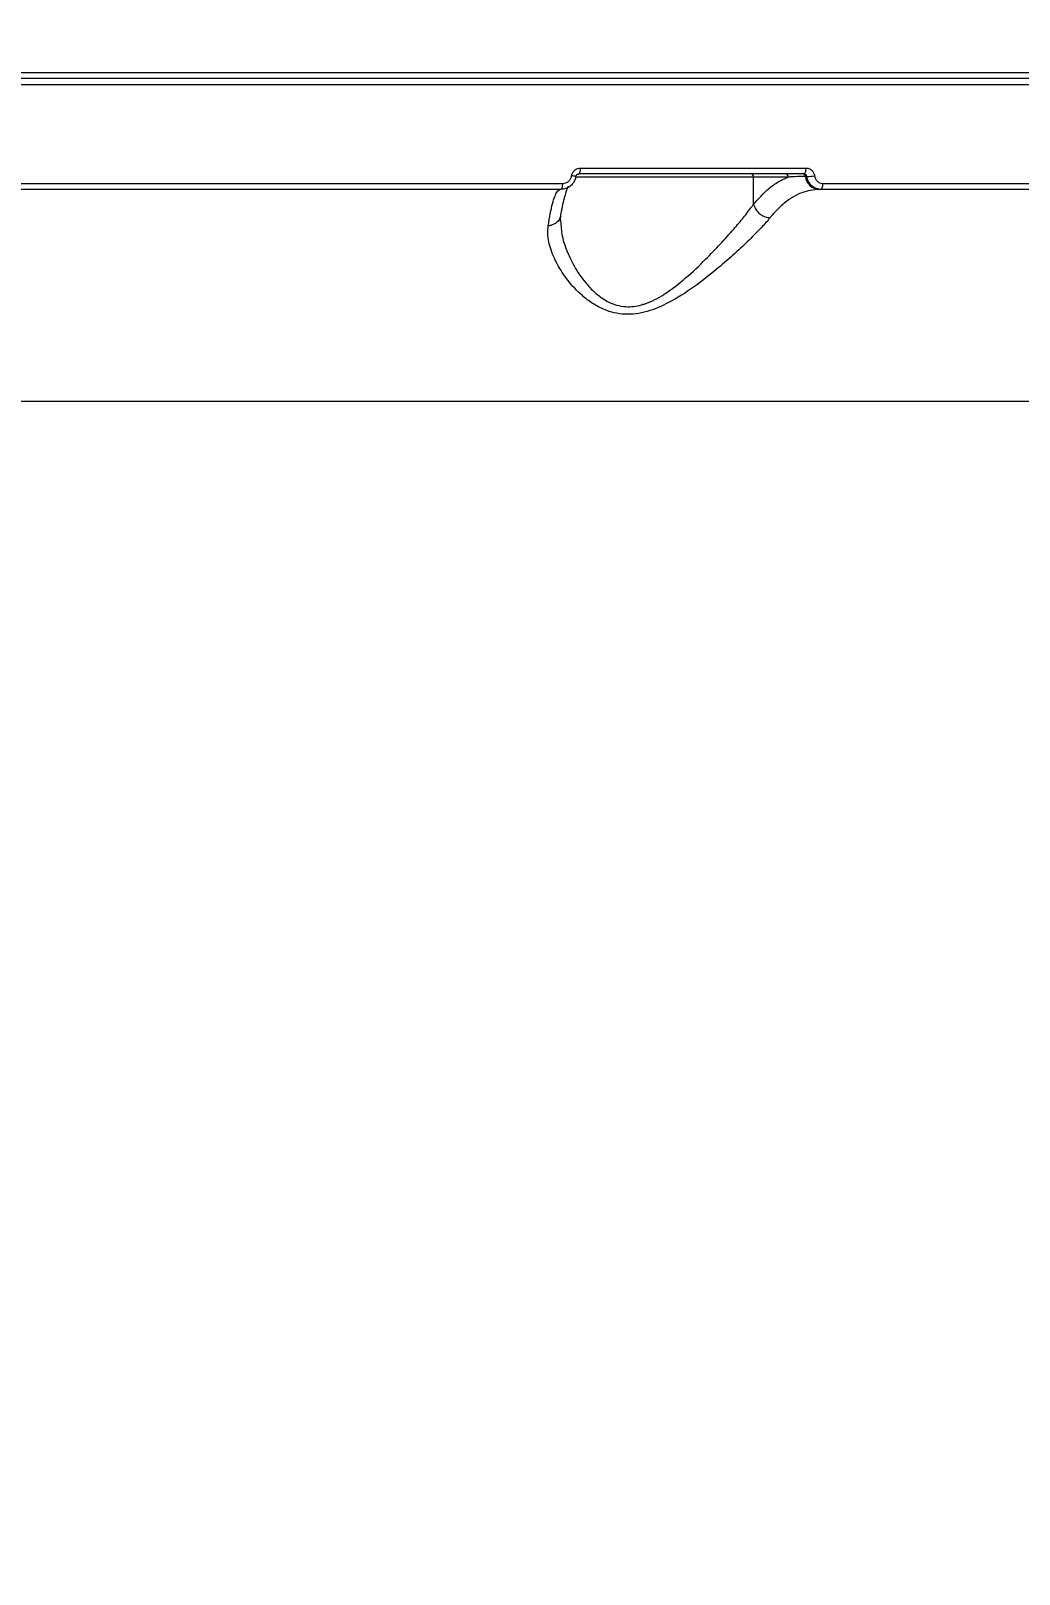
# Model space of a CAD drawing. Header units: millimetres. Extents: x -8327 to 9087, y -6583 to 5996.
# Drawn here: x 3960.7 to 4121.4, y -15.2 to 235.7 of the extents above; entities that cross this region are included whole.
import ezdxf

# ---------------------------------------------------------------- set-up
doc = ezdxf.new("R2010")
doc.units = ezdxf.units.MM
for name, color, linetype in [('DIKOM_ОБЪЕКТ', 7, 'Continuous'), ('DIKOM_РАЗМЕР_ЗОНА', 7, 'Continuous'), ('DIKOM_РАЗМЕР_ОБЪЕКТА', 7, 'Continuous')]:
    doc.layers.add(name, color=color, linetype=linetype)
doc.styles.add('style1', font='arial.ttf', dxfattribs={"width": 0.8})
doc.dimstyles.new('1-50', dxfattribs={"dimtxt": 300, "dimasz": 200, "dimexe": 100, "dimexo": 0, "dimgap": 100, "dimtad": 1, "dimtxsty": 'style1', "dimcen": 200, "dimclrd": 7, "dimclre": 7, "dimclrt": 7, "dimadec": 1, "dimazin": 2, "dimtfac": 1, "dimtmove": 0, "dimatfit": 2, "dimfxl": 0, "dimlwd": 25, "dimlwe": 18, "dimarcsym": 0})

# ---------------------------------------------------------------- blocks, each defined once
blk = doc.blocks.new('*D9')
at = {"layer": 'Defpoints', "color": 0, "transparency": 16777216}
for p in [(7087.37, 843.9), (-4957.59, 227.93), (7087.37, -4838.64)]:
    blk.add_point(p, dxfattribs=at)
at = {"layer": 'DIKOM_РАЗМЕР_ОБЪЕКТА', "color": 7, "lineweight": 18, "transparency": 16777216}
for p, q in [((7087.37, 843.9), (7087.37, -4938.64)), ((-4957.59, 227.93), (-4957.59, -4938.64))]:
    blk.add_line(p, q, dxfattribs=at)
at = {"layer": 'DIKOM_РАЗМЕР_ОБЪЕКТА', "color": 7, "lineweight": 25, "transparency": 16777216}
blk.add_line((-4757.59, -4838.64), (6887.37, -4838.64), dxfattribs=at)
at = {"layer": 'DIKOM_РАЗМЕР_ОБЪЕКТА', "color": 7, "transparency": 16777216}
for points in [[(-4757.59, -4805.31), (-4757.59, -4871.97), (-4957.59, -4838.64)], [(6887.37, -4805.31), (6887.37, -4871.97), (7087.37, -4838.64)]]:
    blk.add_solid(points, dxfattribs=at)
at = {"layer": 'DIKOM_РАЗМЕР_ОБЪЕКТА', "color": 7, "transparency": 16777216, "insert": (4098.94, -4585.47), "char_height": 300, "attachment_point": 5, "style": 'style1'}
blk.add_mtext('12040', dxfattribs=at)
blk = doc.blocks.new('*D12')
at = {"layer": 'Defpoints', "color": 0, "transparency": 16777216}
for p in [(-6501.58, 227.93), (9087.37, 227.93), (9087.37, -6483.3)]:
    blk.add_point(p, dxfattribs=at)
at = {"layer": 'DIKOM_РАЗМЕР_ЗОНА', "color": 7, "lineweight": 18, "transparency": 16777216}
for p, q in [((-6501.58, 227.93), (-6501.58, -6583.3)), ((9087.37, 227.93), (9087.37, -6583.3))]:
    blk.add_line(p, q, dxfattribs=at)
at = {"layer": 'DIKOM_РАЗМЕР_ЗОНА', "color": 7, "lineweight": 25, "transparency": 16777216}
blk.add_line((-6301.58, -6483.3), (8887.37, -6483.3), dxfattribs=at)
at = {"layer": 'DIKOM_РАЗМЕР_ЗОНА', "color": 7, "transparency": 16777216}
for points in [[(-6301.58, -6449.97), (-6301.58, -6516.64), (-6501.58, -6483.3)], [(8887.37, -6449.97), (8887.37, -6516.64), (9087.37, -6483.3)]]:
    blk.add_solid(points, dxfattribs=at)
at = {"layer": 'DIKOM_РАЗМЕР_ЗОНА', "color": 7, "transparency": 16777216, "insert": (2981.2, -6230.13), "char_height": 300, "attachment_point": 5, "style": 'style1'}
blk.add_mtext('15500', dxfattribs=at)

msp = doc.modelspace()

# ---------------------------------------------------------------- linework, layer by layer
at = {"layer": 'DIKOM_ОБЪЕКТ', "color": 7, "linetype": 'Continuous', "lineweight": 15}
for p, q in [((3671.961, 228.931), (4293.298, 228.931)), ((4292.784, 227.928), (3671.96, 227.928)), ((4293.298, 226.926), (3671.961, 226.926)), ((4050.071, 213.394), (4086.738, 213.394)), ((3940.593, 210.888), (4047.184, 210.888)), ((4078.214, 211.928), (4049.19, 211.928)), ((4049.296, 212.012), (4049.302, 212.012)), ((4086.394, 212.428), (4049.758, 212.428)), ((4083.846, 211.928), (4078.214, 211.928)), ((4078.214, 207.524), (4078.214, 211.928)), ((4086.875, 212.012), (4086.626, 212.012)), ((4089.486, 210.888), (4190.95, 210.888)), ((4046.874, 209.928), (3940.37, 209.928)), ((4089.141, 209.928), (4088.862, 209.928)), ((4190.521, 209.928), (4089.141, 209.928)), ((4046.807, 204.911), (4046.825, 204.753)), ((4215.388, 175.426), (3736.73, 175.426))]:
    msp.add_line(p, q, dxfattribs=at)
at = {"layer": 'DIKOM_ОБЪЕКТ', "color": 7, "linetype": 'Continuous', "lineweight": 15, "flags": 128}
for points in [[(4049.758, 212.428), (4049.818, 212.447), (4049.875, 212.501), (4049.929, 212.59), (4049.976, 212.709), (4050.015, 212.855), (4050.044, 213.022), (4050.063, 213.204), (4050.071, 213.394)], [(4086.394, 212.428), (4086.46, 212.447), (4086.523, 212.501), (4086.582, 212.59), (4086.633, 212.709), (4086.676, 212.855), (4086.708, 213.022), (4086.729, 213.204), (4086.738, 213.394)], [(4046.874, 209.928), (4046.933, 209.947), (4046.99, 210.001), (4047.042, 210.089), (4047.089, 210.207), (4047.128, 210.352), (4047.157, 210.518), (4047.176, 210.699), (4047.184, 210.888)], [(4089.141, 209.928), (4089.207, 209.947), (4089.27, 210.001), (4089.329, 210.089), (4089.38, 210.207), (4089.424, 210.352), (4089.456, 210.518), (4089.477, 210.699), (4089.486, 210.888)]]:
    msp.add_lwpolyline(points, dxfattribs=at)
at = {"layer": 'DIKOM_ОБЪЕКТ', "color": 7, "linetype": 'Continuous', "lineweight": 15}
for centre, radius, start, end in [((4047.348, 203.593), 8.643, 76.93546, 81.48523), ((4077.737, 211.951), 0.478, 357.31826, 87.06504), ((4083.368, 211.951), 0.478, 357.34696, 87.06632), ((4086.16, 211.96), 0.469, 6.3713, 87.68667), ((4088.957, 212.272), 2.345, 186.36747, 267.66612), ((4086.759, 219.127), 7.116, 270.92768, 280.96877)]:
    msp.add_arc(centre, radius, start, end, dxfattribs=at)
for points, knots in [([(4048.628, 212.141), (4048.632, 212.16), (4048.664, 212.345), (4048.798, 212.686), (4049.13, 213.076), (4049.573, 213.343), (4049.905, 213.377), (4050.071, 213.394)], [0, 0, 0, 0, 0.0278396, 0.2650332, 0.5077487, 0.7540363, 1, 1, 1, 1]), ([(4086.738, 213.394), (4086.766, 213.393), (4086.951, 213.39), (4087.293, 213.304), (4087.693, 213.03), (4087.996, 212.631), (4088.074, 212.304), (4088.113, 212.141)], [0, 0, 0, 0, 0.0425967, 0.2824515, 0.5216097, 0.7607386, 1, 1, 1, 1]), ([(4049.296, 212.012), (4049.291, 211.979), (4049.235, 211.672), (4049.012, 211.105), (4048.456, 210.457), (4047.712, 210.014), (4047.153, 209.957), (4046.874, 209.928)], [0, 0, 0, 0, 0.0286345, 0.2670895, 0.510156, 0.7556887, 1, 1, 1, 1]), ([(4047.184, 210.888), (4047.35, 210.905), (4047.683, 210.939), (4048.126, 211.205), (4048.458, 211.595), (4048.591, 211.936), (4048.625, 212.121), (4048.628, 212.141)], [0, 0, 0, 0, 0.2457873, 0.4918202, 0.7342942, 0.9715307, 1, 1, 1, 1]), ([(4049.307, 212.011), (4049.312, 212.042), (4049.325, 212.124), (4049.392, 212.242), (4049.497, 212.349), (4049.627, 212.42), (4049.716, 212.418), (4049.759, 212.417)], [0, 0, 0, 0, 0.1140379, 0.3017298, 0.5104962, 0.7625105, 1, 1, 1, 1]), ([(4078.214, 207.524), (4079.01, 208.416), (4080.304, 209.867), (4082.212, 211.219), (4083.3, 211.691), (4083.846, 211.928)], [0, 0, 0, 0, 0.4427044, 0.7201651, 1, 1, 1, 1]), ([(4086.626, 212.012), (4086.486, 212.011), (4085.782, 212.009), (4084.842, 211.984), (4084.062, 211.94), (4083.846, 211.928)], [0, 0, 0, 0, 0.1533214, 0.7665885, 1, 1, 1, 1]), ([(4086.875, 212.012), (4086.862, 212.066), (4086.837, 212.175), (4086.733, 212.308), (4086.591, 212.399), (4086.471, 212.427), (4086.404, 212.428), (4086.394, 212.428)], [0, 0, 0, 0, 0.2369357, 0.4742599, 0.7137535, 0.9566618, 1, 1, 1, 1]), ([(4089.141, 209.928), (4089.095, 209.929), (4088.791, 209.936), (4088.231, 210.078), (4087.572, 210.532), (4087.072, 211.197), (4086.94, 211.74), (4086.875, 212.012)], [0, 0, 0, 0, 0.04225396, 0.28195384, 0.5212718, 0.760635, 1, 1, 1, 1]), ([(4088.113, 212.141), (4088.152, 211.978), (4088.231, 211.651), (4088.533, 211.251), (4088.933, 210.978), (4089.273, 210.892), (4089.459, 210.888), (4089.486, 210.888)], [0, 0, 0, 0, 0.2393871, 0.4786925, 0.717971, 0.9577565, 1, 1, 1, 1]), ([(4044.801, 203.989), (4044.915, 204.679), (4045.145, 206.065), (4045.508, 207.631), (4045.878, 208.806), (4046.308, 209.719), (4046.619, 209.851), (4046.802, 209.928)], [0, 0, 0, 0, 0.1872869, 0.37655, 0.557007, 0.7391947, 1, 1, 1, 1]), ([(4046.852, 205.663), (4046.944, 206.165), (4047.14, 207.234), (4047.445, 208.512), (4047.739, 209.506), (4047.97, 210.118), (4048.13, 210.419), (4048.133, 210.422), (4048.133, 210.423)], [0, 0, 0, 0, 0.1823337, 0.3878565, 0.5897305, 0.7599607, 0.9110696, 1, 1, 1, 1]), ([(4088.862, 209.928), (4087.911, 209.822), (4085.983, 209.605), (4083.415, 207.989), (4081.737, 206.347), (4080.992, 205.444), (4080.881, 205.309)], [0, 0, 0, 0, 0.3434902, 0.6969323, 0.9545261, 1, 1, 1, 1]), ([(4046.825, 204.753), (4046.879, 203.963), (4046.996, 202.268), (4047.944, 199.519), (4049.395, 196.69), (4051.078, 194.407), (4052.853, 192.712), (4054.352, 191.703), (4055.912, 191.069), (4057.72, 190.745), (4059.347, 190.944), (4061.449, 191.602), (4063.989, 192.951), (4067.247, 195.522), (4070.246, 198.362), (4072.839, 201.063), (4074.895, 203.351), (4076.606, 205.39), (4077.64, 206.699), (4078.116, 207.384), (4078.215, 207.517), (4078.215, 207.517)], [0, 0, 0, 0, 0.0701832, 0.1506122, 0.2253919, 0.3017952, 0.3439057, 0.3869427, 0.4167331, 0.4476684, 0.4960687, 0.5079768, 0.5704692, 0.6516128, 0.7359162, 0.8038446, 0.872932, 0.9288814, 0.9858349, 0.9999659, 1, 1, 1, 1]), ([(4078.215, 207.517), (4078.215, 207.518), (4078.215, 207.521), (4078.214, 207.523), (4078.214, 207.524)], [0, 0, 0, 0, 0.6932728, 1, 1, 1, 1]), ([(4078.215, 207.517), (4078.296, 207.268), (4078.457, 206.77), (4078.996, 206.109), (4079.683, 205.605), (4080.302, 205.38), (4080.701, 205.319), (4080.838, 205.311), (4080.881, 205.309)], [0, 0, 0, 0, 0.2204724, 0.4409815, 0.6614337, 0.8819804, 0.9635812, 1, 1, 1, 1]), ([(4080.881, 205.309), (4080.774, 205.181), (4080.249, 204.55), (4079.111, 203.31), (4077.198, 201.4), (4074.874, 199.232), (4071.931, 196.693), (4068.502, 193.98), (4064.738, 191.567), (4061.503, 190.162), (4059.075, 189.656), (4057.265, 189.572), (4055.534, 189.822), (4053.747, 190.4), (4051.989, 191.349), (4049.936, 192.925), (4047.937, 195.073), (4046.198, 197.748), (4045.058, 200.426), (4044.666, 202.529), (4044.77, 203.651), (4044.801, 203.989)], [0, 0, 0, 0, 0.0134524, 0.0663205, 0.1192311, 0.1832726, 0.2473509, 0.326479, 0.4053661, 0.4678603, 0.4990949, 0.5303034, 0.5614393, 0.59262, 0.6345124, 0.6764886, 0.7480857, 0.8197591, 0.8939569, 0.9680662, 1, 1, 1, 1]), ([(4046.814, 205.669), (4046.806, 205.58), (4046.777, 205.253), (4046.438, 204.754), (4045.847, 204.264), (4045.29, 204.066), (4044.934, 204.005), (4044.847, 203.995), (4044.801, 203.989)], [0, 0, 0, 0, 0.100528, 0.3716777, 0.6427748, 0.913935, 0.9543795, 1, 1, 1, 1]), ([(4046.82, 204.752), (4046.816, 204.794), (4046.783, 205.136), (4046.841, 205.395), (4046.892, 205.624)], [0, 0, 0, 0, 0.1211171, 1, 1, 1, 1]), ([(4026.936, -153.973), (4029.461, -153.961), (4035.692, -153.932), (4045.607, -152.587), (4056.638, -150.052), (4067.678, -146.272), (4078.688, -141.258), (4089.63, -134.984), (4100.249, -127.598), (4110.519, -119.156), (4120.419, -109.737), (4130.124, -99.175), (4139.59, -87.459), (4148.778, -74.601), (4157.479, -60.895), (4165.675, -46.413), (4173.361, -31.239), (4180.669, -15.114), (4187.556, 1.948), (4193.989, 19.907), (4199.441, 37.156), (4204.025, 53.476), (4207.871, 68.749), (4211.37, 84.38), (4214.507, 100.313), (4217.27, 116.476), (4219.652, 132.88), (4221.686, 149.509), (4222.715, 160.752), (4223.23, 166.374)], [0, 0, 0, 0, 0.02693653, 0.06648772, 0.10606939, 0.1456205, 0.18632705, 0.22706675, 0.26777294, 0.30719353, 0.34664427, 0.38606438, 0.42663504, 0.46723871, 0.50780928, 0.54713614, 0.58649328, 0.62581998, 0.66629281, 0.70679886, 0.7472715, 0.77868505, 0.81009851, 0.84176266, 0.87342689, 0.9049435, 0.93646001, 0.96823003, 1, 1, 1, 1])]:
    msp.add_open_spline(points, degree=3, knots=knots, dxfattribs=at)

# ---------------------------------------------------------------- dimensions: what is measured, and where the dimension line sits
at = {"layer": 'DIKOM_РАЗМЕР_ЗОНА'}
dim = msp.add_linear_dim(base=(9087.366, -6483.303), p1=(-6501.585, 227.929), p2=(9087.366, 227.928), text='15500', dimstyle='1-50', dxfattribs=at)
dim.commit()
dim.dimension.update_dxf_attribs({"geometry": '*D12', "text_midpoint": (2981.198, -6483.303), "dimtype": 160})
at = {"layer": 'DIKOM_РАЗМЕР_ОБЪЕКТА'}
dim = msp.add_linear_dim(base=(7087.366, -4838.641), p1=(-4957.594, 227.929), p2=(7087.366, 843.902), text='12040', dimstyle='1-50', dxfattribs=at)
dim.commit()
dim.dimension.update_dxf_attribs({"geometry": '*D9', "text_midpoint": (4098.945, -4838.641), "dimtype": 160})

doc.saveas('drawing.dxf')
